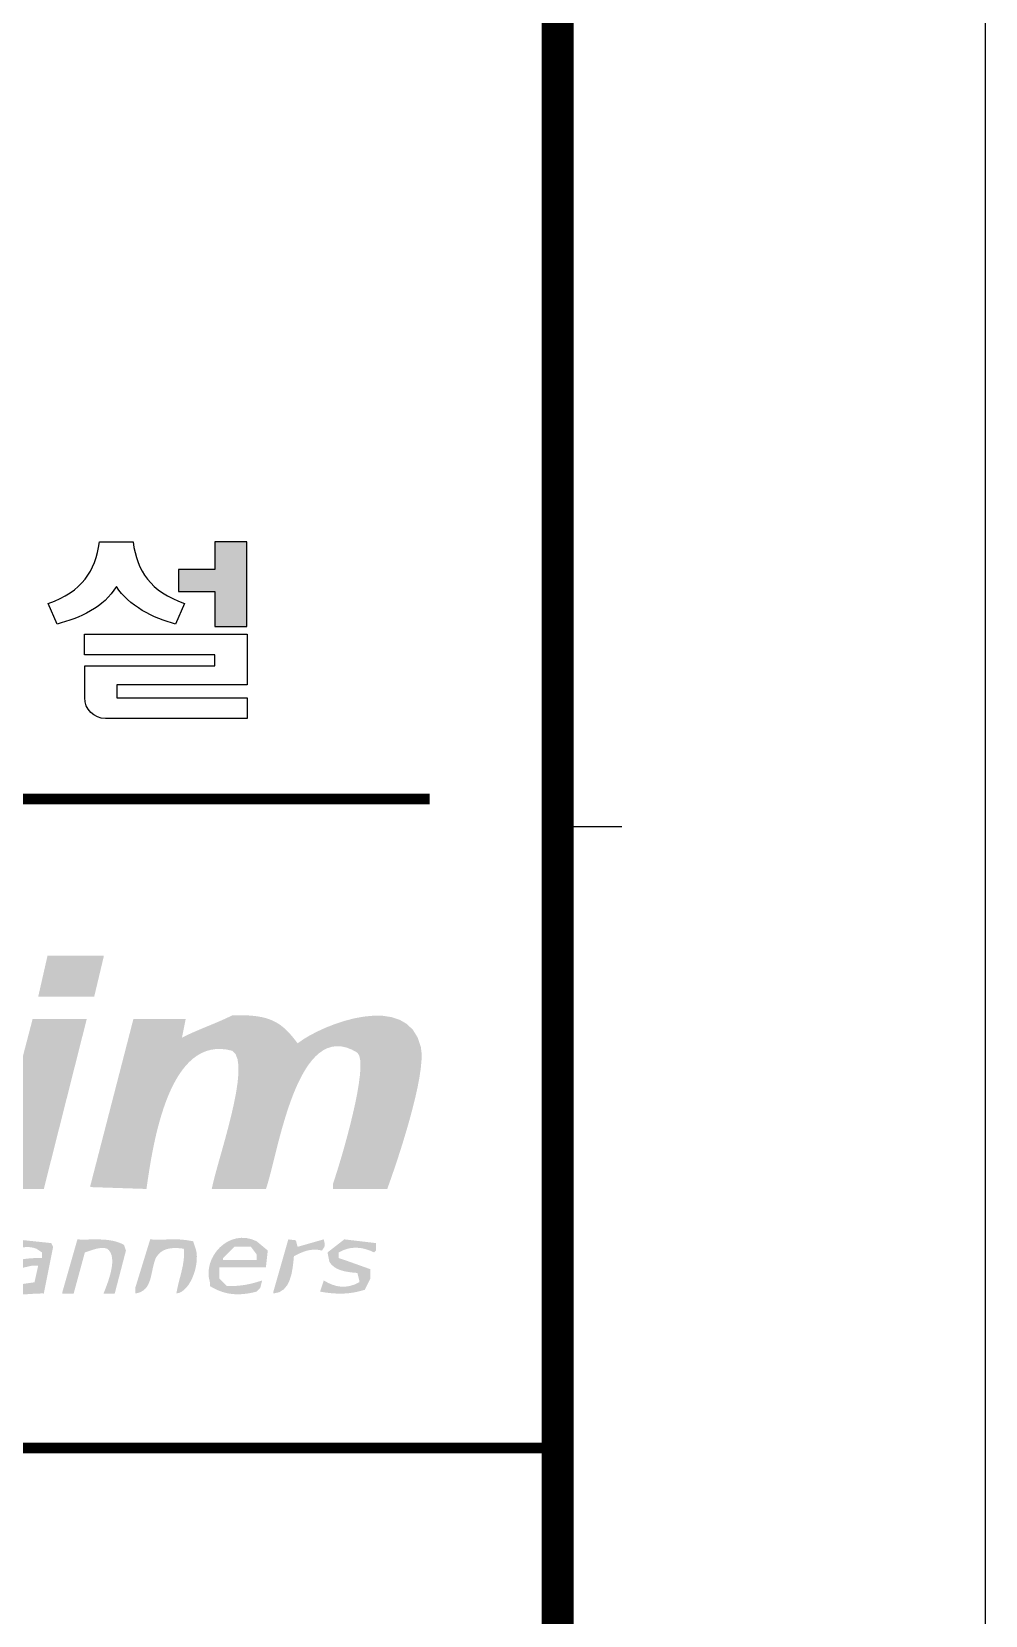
# Model space of a CAD drawing. Header units: millimetres. Extents: x 8410 to 16820, y 0 to 5940.
# Drawn here: x 16374 to 16820, y 4499 to 5240 of the extents above; entities that cross this region are included whole.
import ezdxf

# ---------------------------------------------------------------- set-up
doc = ezdxf.new("R2010")
doc.units = ezdxf.units.MM
doc.header["$LTSCALE"] = 500
doc.layers.add('001dmp-FORM', color=9, linetype='Continuous')

# ---------------------------------------------------------------- blocks, each defined once
blk = doc.blocks.new('FORM_ELEC_SUKWOO$0$')
at = {"layer": '001dmp-FORM'}
blk.add_hatch(color=253, dxfattribs=at).paths.add_polyline_path([(154795.2136475793, 95413.79770553182), (155083.5358826069, 95413.79770553182), (155083.5358826069, 96173.50559466542), (154795.2136475793, 96173.50559466542), (154795.2136475793, 95926.311678458), (154468.0951118088, 95926.311678458), (154468.0951118088, 95728.40814434155), (154795.2136475793, 95728.40814434155)])
h = blk.add_hatch(color=256, dxfattribs=at)
edge = h.paths.add_edge_path()
edge.add_spline(control_points=[(153291.483941892, 92453.61325796042), (153459.3627432616, 92453.61325796042), (153627.294545042, 92453.61325796042), (153795.1733464115, 92453.61325796042), (153795.1733464115, 92448.02171461564), (153795.1733464115, 92442.4169211681), (153795.1733464115, 92436.82537782332), (153767.1891294824, 92319.3102168648), (153739.2049125533, 92201.76855570078), (153711.220695624, 92084.25339474203), (153543.3418942545, 92084.25339474203), (153375.4100924741, 92084.25339474203), (153207.5312911046, 92084.25339474203), (153235.5155080337, 92207.36009904533), (153263.4997249628, 92330.50655365689), (153291.483941892, 92453.61325796042)], knot_values=[0, 0, 0, 0, 1, 1, 1, 2, 2, 2, 3, 3, 3, 4, 4, 4, 5, 5, 5, 5], degree=3, periodic=0)
h = blk.add_hatch(color=7, dxfattribs=at)
edge = h.paths.add_edge_path()
edge.add_spline(control_points=[(154953.643076683, 91916.34809316695), (155301.1137702201, 91928.24668540293), (155400.3305393326, 91851.51534059388), (155541.2718818873, 91664.51664101006), (155767.3318842681, 91841.12726006727), (156534.9368346186, 92140.44708034652), (156649.3779717479, 91630.92763063335), (156704.7501509842, 91384.44921997236), (156428.6975110684, 90575.92795244511), (156347.1696290773, 90354.92948930035), (156184.8823710526, 90354.92948930035), (156022.5553627196, 90354.92948930035), (155860.2681046948, 90354.92948930035), (155860.2681046948, 90371.71736943745), (155860.2681046948, 90388.51849967707), (155860.2681046948, 90405.30637981393), (155929.2613895197, 90600.98389667482), (156192.3289287771, 91483.93099113903), (156078.5370466806, 91580.56399022252), (155533.123068719, 91924.04640284297), (155365.3237679657, 90658.90009563183), (155255.8514193537, 90354.92948930035), (155093.5641613288, 90354.92948930035), (154931.2371529959, 90354.92948930035), (154768.9631450738, 90354.92948930035), (154809.5614597854, 90588.31679848139), (155138.283257984, 91489.97303797607), (154953.643076683, 91597.35187035939), (154385.5184226718, 91754.68358996976), (154240.1780460165, 90772.37397526321), (154181.3210897669, 90354.92948930035), (154013.4422883973, 90360.53428274789), (153845.5237367197, 90366.12582609267), (153677.6449353501, 90371.71736943745), (153677.6449353501, 90377.32216288475), (153677.6449353501, 90382.91370622953), (153677.6449353501, 90388.51849967707), (153806.3564331009, 90886.55011033826), (153935.0944310573, 91384.74072223203), (154063.8059288082, 91882.77233289322), (154220.4883933855, 91882.77233289322), (154377.2238583738, 91882.77233289322), (154533.9063229511, 91882.77233289322), (154522.7099861588, 91826.81714913738), (154511.5136493666, 91770.8354651765), (154500.3305626772, 91714.88028142089), (154640.1986469121, 91788.3653510653), (154793.6083361194, 91836.80772658275), (154953.643076683, 91916.34809316695)], knot_values=[0, 0, 0, 0, 1, 1, 1, 2, 2, 2, 3, 3, 3, 4, 4, 4, 5, 5, 5, 6, 6, 6, 7, 7, 7, 8, 8, 8, 9, 9, 9, 10, 10, 10, 11, 11, 11, 12, 12, 12, 13, 13, 13, 14, 14, 14, 15, 15, 15, 16, 16, 16, 16], degree=3, periodic=0)
h = blk.add_hatch(color=256, dxfattribs=at)
edge = h.paths.add_edge_path()
edge.add_spline(control_points=[(153157.1676506936, 91882.77233289322), (153319.4549087185, 91882.77233289322), (153481.7819170514, 91882.77233289322), (153644.0691750763, 91882.77233289322), (153515.3576773253, 91373.54438543972), (153386.6064292663, 90864.17068685661), (153257.9081816181, 90354.92948930035), (153095.6209235933, 90354.92948930035), (152933.2939152604, 90354.92948930035), (152771.0066572356, 90354.92948930035), (152771.0066572356, 90371.71736943745), (152771.0066572356, 90388.51849967707), (152771.0066572356, 90405.30637981393), (152899.7181549866, 90897.74644713057), (153028.4694030455, 91390.33226557681), (153157.1676506936, 91882.77233289322)], knot_values=[0, 0, 0, 0, 1, 1, 1, 2, 2, 2, 3, 3, 3, 4, 4, 4, 5, 5, 5, 5], degree=3, periodic=0)
h = blk.add_hatch(color=7, dxfattribs=at)
edge = h.paths.add_edge_path()
edge.add_spline(control_points=[(154836.1146656217, 89649.77227303479), (154836.1146656217, 89616.19651276083), (154836.1146656217, 89582.60750238434), (154836.1146656217, 89549.03174211038), (154858.4940891033, 89526.65231862874), (154880.8867626878, 89504.25964504434), (154903.2794362722, 89481.88022156246), (155047.3610531697, 89478.55444578175), (155126.5966673915, 89501.91437686421), (155222.2756590797, 89532.24386197352), (155216.6841157349, 89509.86443849164), (155211.0793222875, 89487.47176490724), (155205.4877789427, 89465.0923414256), (155194.2914421505, 89453.89600463351), (155183.0951053583, 89442.6996678412), (155171.9120186688, 89431.51658115163), (155002.986459185, 89387.12873706431), (154874.2484612287, 89405.21512726718), (154752.1752649369, 89481.88022156246), (154752.1752649369, 89493.07655835478), (154752.1752649369, 89504.27289514709), (154752.1752649369, 89515.45598183642), (154681.3799661431, 89736.87844826793), (154922.8498379788, 90008.59830459673), (155171.9120186688, 89884.82909515756), (155205.4877789427, 89856.84487822838), (155239.0635392167, 89828.8606612992), (155272.6392994906, 89800.87644437002), (155267.0477561458, 89750.5128039592), (155261.4429626983, 89700.13591344561), (155255.8514193537, 89649.77227303479), (155115.9568349133, 89649.77227303479), (154976.0225001647, 89649.77227303479), (154836.1146656217, 89649.77227303479)], knot_values=[0, 0, 0, 0, 1, 1, 1, 2, 2, 2, 3, 3, 3, 4, 4, 4, 5, 5, 5, 6, 6, 6, 7, 7, 7, 8, 8, 8, 9, 9, 9, 10, 10, 10, 11, 11, 11, 11], degree=3, periodic=0)
edge = h.paths.add_edge_path(flags=16)
edge.add_spline(control_points=[(154970.43095682, 89834.45220464398), (154936.8551965461, 89800.87644437002), (154903.2661861694, 89767.30068409629), (154869.6904258956, 89733.72492382233), (154869.6904258956, 89728.1201303748), (154869.6904258956, 89722.52858703001), (154869.6904258956, 89716.93704368547), (154970.4177067173, 89716.93704368547), (155071.1847378471, 89716.93704368547), (155171.9120186688, 89716.93704368547), (155171.9120186688, 89733.72492382233), (155171.9120186688, 89750.5128039592), (155171.9120186688, 89767.30068409629), (155155.1108884292, 89789.68010757794), (155138.3230082923, 89812.07278116234), (155121.5351281553, 89834.45220464398), (155071.1714877444, 89834.45220464398), (155020.7945972308, 89834.45220464398), (154970.43095682, 89834.45220464398)], knot_values=[0, 0, 0, 0, 1, 1, 1, 2, 2, 2, 3, 3, 3, 4, 4, 4, 5, 5, 5, 6, 6, 6, 6], degree=3, periodic=0)
h = blk.add_hatch(color=7, dxfattribs=at)
edge = h.paths.add_edge_path()
edge.add_spline(control_points=[(153006.0634793584, 89901.61697529466), (153112.3823035249, 89890.42063850234), (153218.7408779995, 89879.23755181278), (153325.0597021659, 89868.0412150207), (153330.6644956134, 89856.84487822838), (153336.2560389581, 89845.6485414363), (153341.8608324056, 89834.45220464398), (153313.8766154765, 89694.55762020359), (153285.8923985473, 89554.62328545516), (153257.9081816181, 89414.71545091202), (153112.0643010598, 89418.47848008247), (152957.6741042517, 89374.06413578964), (152821.3835477492, 89448.30446128873), (152815.7787543017, 89487.47176490724), (152810.1872109569, 89526.65231862874), (152804.5956676123, 89565.81962224725), (152897.8631406067, 89691.89434955851), (153018.717327449, 89736.41469467292), (153241.1203014812, 89733.72492382233), (153241.1203014812, 89750.5128039592), (153241.1203014812, 89767.30068409629), (153241.1203014812, 89784.08856423316), (153224.3324213442, 89795.28490102547), (153207.5312911046, 89806.48123781756), (153190.7434109676, 89817.66432450712), (153109.1890287711, 89852.0350909438), (153007.1764879862, 89817.04156967951), (152922.1108285709, 89800.87644437002), (152927.7156220183, 89828.8606612992), (152933.3071653631, 89856.84487822838), (152938.9119588106, 89884.82909515756), (152961.2913822922, 89890.42063850234), (152983.6840558767, 89896.02543194988), (153006.0634793584, 89901.61697529466)], knot_values=[0, 0, 0, 0, 1, 1, 1, 2, 2, 2, 3, 3, 3, 4, 4, 4, 5, 5, 5, 6, 6, 6, 7, 7, 7, 8, 8, 8, 9, 9, 9, 10, 10, 10, 11, 11, 11, 11], degree=3, periodic=0)
edge = h.paths.add_edge_path(flags=16)
edge.add_spline(control_points=[(153157.1676506936, 89666.56015317189), (153084.4245868011, 89649.77227303479), (153011.6550227032, 89632.98439289792), (152938.9119588106, 89616.19651276083), (152914.266767765, 89543.99670307967), (152909.0594773989, 89543.29444763577), (152938.9119588106, 89481.88022156246), (153017.2465660479, 89493.07655835478), (153095.6209235933, 89504.27289514709), (153173.9555308306, 89515.45598183642), (153185.1518676228, 89565.81962224725), (153196.3482044151, 89616.19651276083), (153207.5312911046, 89666.56015317189), (153190.7434109676, 89666.56015317189), (153173.9555308306, 89666.56015317189), (153157.1676506936, 89666.56015317189)], knot_values=[0, 0, 0, 0, 1, 1, 1, 2, 2, 2, 3, 3, 3, 4, 4, 4, 5, 5, 5, 5], degree=3, periodic=0)
h = blk.add_hatch(color=7, dxfattribs=at)
edge = h.paths.add_edge_path()
edge.add_spline(control_points=[(153560.1165242887, 89901.61697529466), (153668.4096137594, 89892.40815390926), (153855.3950632406, 89925.21540822578), (153979.8532780207, 89851.2533348836), (153985.4448213655, 89834.46545474674), (153991.0496148129, 89817.66432450712), (153996.6411581576, 89800.87644437002), (153963.0653978838, 89672.17819672194), (153929.4763875071, 89543.42694866285), (153895.9006272332, 89414.71545091202), (153862.3248669593, 89414.71545091202), (153828.7491066855, 89414.71545091202), (153795.1733464115, 89414.71545091202), (153835.7186607123, 89516.33048861544), (153929.251135761, 89743.72875137045), (153828.7491066855, 89817.66432450712), (153763.055097436, 89838.79823833378), (153699.229352669, 89805.69948175759), (153627.2812949393, 89784.08856423316), (153593.7055346653, 89660.98185992986), (153560.1165242887, 89537.83540531807), (153526.5407640149, 89414.71545091202), (153492.9650037409, 89414.71545091202), (153459.3759933643, 89414.71545091202), (153425.8002330904, 89414.71545091202), (153425.8002330904, 89420.32024435955), (153425.8002330904, 89425.91178770433), (153425.8002330904, 89431.51658115163), (153470.5723301565, 89588.19904572912), (153515.3444272226, 89744.93451071717), (153560.1165242887, 89901.61697529466)], knot_values=[0, 0, 0, 0, 1, 1, 1, 2, 2, 2, 3, 3, 3, 4, 4, 4, 5, 5, 5, 6, 6, 6, 7, 7, 7, 8, 8, 8, 9, 9, 9, 10, 10, 10, 10], degree=3, periodic=0)
h = blk.add_hatch(color=7, dxfattribs=at)
edge = h.paths.add_edge_path()
edge.add_spline(control_points=[(154214.9101001435, 89901.61697529466), (154334.7042787687, 89888.57887422526), (154429.7472655267, 89919.70336549729), (154601.0578434988, 89884.82909515756), (154606.6626369464, 89868.0412150207), (154612.2541802911, 89851.2533348836), (154617.8589737386, 89834.45220464398), (154673.5491554399, 89710.03374017193), (154584.495215108, 89428.19080537092), (154449.9536721635, 89414.71545091202), (154473.9628582789, 89557.4853076411), (154532.9523155557, 89684.9645458397), (154517.1184428141, 89817.66432450712), (154407.7918453318, 89833.16694468097), (154314.5376224401, 89824.35562637704), (154265.2737405544, 89733.72492382233), (154213.0020853528, 89613.04298831522), (154241.7548082394, 89436.59137049061), (154080.5938089452, 89414.71545091202), (154080.5938089452, 89431.51658115163), (154080.5938089452, 89448.30446128873), (154080.5938089452, 89465.0923414256), (154125.3526559085, 89610.57846921077), (154170.1380030774, 89756.11759740673), (154214.9101001435, 89901.61697529466)], knot_values=[0, 0, 0, 0, 1, 1, 1, 2, 2, 2, 3, 3, 3, 4, 4, 4, 5, 5, 5, 6, 6, 6, 7, 7, 7, 8, 8, 8, 8], degree=3, periodic=0)
h = blk.add_hatch(color=7, dxfattribs=at)
edge = h.paths.add_edge_path()
edge.add_spline(control_points=[(155457.3324812025, 89901.61697529466), (155547.459679854, 89886.6046089211), (155515.5269323165, 89915.06582954782), (155541.2718818873, 89834.45220464398), (155619.6197392273, 89856.84487822838), (155697.98084667, 89879.23755181278), (155776.3287040101, 89901.61697529466), (155788.7838005599, 89842.89252007194), (155792.2685775734, 89844.93303588964), (155759.5408238731, 89800.87644437002), (155662.6560728381, 89826.70089455717), (155583.5529596434, 89789.4548558318), (155507.6961216134, 89750.5128039592), (155495.7577790692, 89612.98998790444), (155478.8108976997, 89423.5665195242), (155323.0161900041, 89414.71545091202), (155323.0161900041, 89420.32024435955), (155323.0161900041, 89425.91178770433), (155323.0161900041, 89431.51658115163), (155367.7750369675, 89588.19904572912), (155412.5603841363, 89744.93451071717), (155457.3324812025, 89901.61697529466)], knot_values=[0, 0, 0, 0, 1, 1, 1, 2, 2, 2, 3, 3, 3, 4, 4, 4, 5, 5, 5, 6, 6, 6, 7, 7, 7, 7], degree=3, periodic=0)
h = blk.add_hatch(color=7, dxfattribs=at)
edge = h.paths.add_edge_path()
edge.add_spline(control_points=[(155961.0086356192, 89901.61697529466), (156056.1443730962, 89890.42063850234), (156151.3066107786, 89879.23755181278), (156246.4290981529, 89868.0412150207), (156246.4290981529, 89845.66179153905), (156246.4290981529, 89823.26911795465), (156246.4290981529, 89800.87644437002), (156240.8375548081, 89795.28490102547), (156235.2327613607, 89789.69335768069), (156229.641218016, 89784.08856423316), (156121.8516324484, 89837.43347775424), (156013.3067910262, 89844.4560321921), (155910.6449952084, 89784.08856423316), (155910.6449952084, 89767.30068409629), (155910.6449952084, 89750.5128039592), (155910.6449952084, 89733.72492382233), (155927.4328753453, 89728.1201303748), (155944.2207554823, 89722.52858703001), (155961.0086356192, 89716.93704368547), (156039.3564929593, 89688.95282675629), (156117.717600402, 89660.9686098271), (156196.065457742, 89632.98439289792), (156196.065457742, 89605.00017596874), (156196.065457742, 89577.01595903956), (156196.065457742, 89549.03174211038), (156179.277577605, 89515.45598183642), (156162.4896974681, 89481.88022156246), (156145.6885672285, 89448.30446128873), (156008.4837536387, 89405.91738271085), (155896.4276349977, 89404.19486935809), (155742.7529437361, 89431.51658115163), (155753.9360304257, 89465.0923414256), (155765.1323672179, 89498.66810169956), (155776.3287040101, 89532.24386197352), (155879.0832505468, 89467.78211227618), (155982.4340517057, 89453.2732498059), (156095.3249268176, 89515.45598183642), (156095.3249268176, 89521.06077528396), (156095.3249268176, 89526.65231862874), (156095.3249268176, 89532.24386197352), (156089.7333834728, 89554.63653555792), (156084.1285900254, 89577.02920914232), (156078.5370466806, 89599.40863262396), (155968.7069452954, 89608.40545236599), (155872.2594476498, 89622.72881339816), (155826.6923444209, 89700.14916354837), (155821.1008010762, 89728.1201303748), (155815.4960076287, 89756.11759740673), (155809.904464284, 89784.08856423316), (155860.2681046948, 89823.26911795465), (155910.6449952084, 89862.44967167592), (155961.0086356192, 89901.61697529466)], knot_values=[0, 0, 0, 0, 1, 1, 1, 2, 2, 2, 3, 3, 3, 4, 4, 4, 5, 5, 5, 6, 6, 6, 7, 7, 7, 8, 8, 8, 9, 9, 9, 10, 10, 10, 11, 11, 11, 12, 12, 12, 13, 13, 13, 14, 14, 14, 15, 15, 15, 16, 16, 16, 17, 17, 17, 17], degree=3, periodic=0)
blk.add_line((158458.2703033529, 93612.00525989407), (157881.3591250675, 93612.00525989942), dxfattribs=at)
at = {"layer": '001dmp-FORM', "color": 30}
blk.add_lwpolyline([(161727.4336471551, 114228.4132783711), (1.016538590192795e-06, 114228.4132798107), (0, 0), (161727.4336461384, -1.439359039068222e-06)], close=True, dxfattribs=at)
at = {"layer": '001dmp-FORM', "const_width": 288.4555891429007}
blk.add_lwpolyline([(5769.111782912223, 3846.074521154398), (5769.111783860542, 110382.3387585536), (157881.3591252164, 110382.3387571995), (157881.3591242685, 3846.074519800488)], close=True, dxfattribs=at)
at = {"layer": '001dmp-FORM', "color": 253}
blk.add_lwpolyline([(154795.2136475793, 95413.79770553182), (155083.5358826069, 95413.79770553182), (155083.5358826069, 96173.50559466542), (154795.2136475793, 96173.50559466542), (154795.2136475793, 95926.311678458), (154468.0951118088, 95926.311678458), (154468.0951118088, 95728.40814434155), (154795.2136475793, 95728.40814434155), (154795.2136475793, 95413.79770553182)], dxfattribs=at)
at = {"layer": '001dmp-FORM', "const_width": 96.15186304763357}
for points in [[(145335.0079097798, 93861.68979593622), (156729.8533833672, 93861.69042729214)], [(144420.095610102, 88026.60335560003), (157881.3564367702, 88026.60335548013)]]:
    blk.add_lwpolyline(points, dxfattribs=at)
at = {"layer": '001dmp-FORM', "color": 253}
for points, knots in [([(153910.5307896596, 95772.610486991), (154018.0156228648, 95600.57115336973), (154246.2353919879, 95485.77226346708), (154443.3969203524, 95435.52787398058), (154443.3969203524, 95435.52787398058), (154523.9575448455, 95620.60530867125), (154523.9575448455, 95620.60530867125), (154216.1311586247, 95730.9521640623), (154097.7282407843, 95906.70152644324), (154061.0519564756, 96173.50559466542), (154061.0519564756, 96173.50559466542), (153757.5716039446, 96173.50559466542), (153757.5716039446, 96173.50559466542), (153721.0013204576, 95906.70152644324), (153604.8244198729, 95730.9521640623), (153297.1040344738, 95620.60530867125), (153297.1040344738, 95620.60530867125), (153377.5586581452, 95435.52787398058), (153377.5586581452, 95435.52787398058), (153574.8261873314, 95485.77226346708), (153802.9399556328, 95586.26104243984), (153910.5307896596, 95772.610486991)], [0, 0, 0, 0, 1, 1, 1, 2, 2, 2, 3, 3, 3, 4, 4, 4, 5, 5, 5, 6, 6, 6, 7, 7, 7, 7]), ([(153914.8768233494, 94770.90272191307), (153914.8768233494, 94770.90272191307), (153914.8768233494, 94887.07962249778), (153914.8768233494, 94887.07962249778), (153914.8768233494, 94887.07962249778), (155085.8679006844, 94887.07962249778), (155085.8679006844, 94887.07962249778), (155085.8679006844, 94887.07962249778), (155085.8679006844, 95344.26116649574), (155085.8679006844, 95344.26116649574), (155085.8679006844, 95344.26116649574), (153625.388579283, 95344.26116649574), (153625.388579283, 95344.26116649574), (153625.388579283, 95344.26116649574), (153625.388579283, 95157.16971619288), (153625.388579283, 95157.16971619288), (153625.388579283, 95157.16971619288), (154796.6976590831, 95157.16971619288), (154796.6976590831, 95157.16971619288), (154796.6976590831, 95157.16971619288), (154796.6976590831, 95058.80095365387), (154796.6976590831, 95058.80095365387), (154796.6976590831, 95058.80095365387), (153625.4945801047, 95058.80095365387), (153625.4945801047, 95058.80095365387), (153625.4945801047, 95058.80095365387), (153625.4945801047, 94772.4927342385), (153625.4945801047, 94772.4927342385), (153625.4945801047, 94669.98993965331), (153709.6592325356, 94585.8252872224), (153813.1160345161, 94585.8252872224), (153813.1160345161, 94585.8252872224), (155087.0339097231, 94585.8252872224), (155087.0339097231, 94585.8252872224), (155087.0339097231, 94585.8252872224), (155087.0339097231, 94770.90272191307), (155087.0339097231, 94770.90272191307), (155087.0339097231, 94770.90272191307), (153914.8768233494, 94770.90272191307), (153914.8768233494, 94770.90272191307)], [0, 0, 0, 0, 1, 1, 1, 2, 2, 2, 3, 3, 3, 4, 4, 4, 5, 5, 5, 6, 6, 6, 7, 7, 7, 8, 8, 8, 9, 9, 9, 10, 10, 10, 11, 11, 11, 12, 12, 12, 13, 13, 13, 13])]:
    blk.add_open_spline(points, degree=3, knots=knots, dxfattribs=at)
blk = doc.blocks.new('FORM_ELEC_SUKWOO')
at = {"layer": '001dmp-FORM'}
blk.add_blockref('FORM_ELEC_SUKWOO$0$', (12.05403001734521, -1.003795030963374), dxfattribs=at)

msp = doc.modelspace()

# ---------------------------------------------------------------- block references
at = {"color": 4, "xscale": 0.0520010724504119, "yscale": 0.0520010724504119, "zscale": 0.0520010724504119}
msp.add_blockref('FORM_ELEC_SUKWOO', (8409.373211283953, 0.05221799847857807), dxfattribs=at)

doc.saveas('drawing.dxf')
